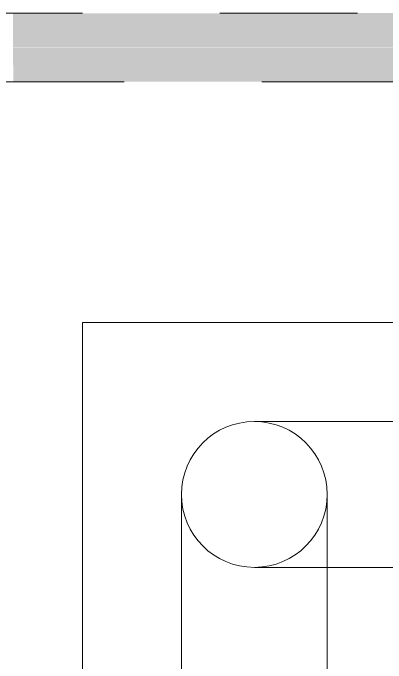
# Model space of a CAD drawing. Header units: metres. Extents: x 5 to 242, y -3 to 162.
# Drawn here: x 17.4361 to 17.7074, y 117.3166 to 117.7892 of the extents above; entities that cross this region are included whole.
import ezdxf

# ---------------------------------------------------------------- set-up
doc = ezdxf.new("R2010")
doc.units = ezdxf.units.M
doc.linetypes.add('Aligning Line', pattern=[0.012, 0.006, -0.006])
doc.layers.add('1053_ARQ_BASE_MATADOURO_2_dwg', color=7, linetype='Continuous', lineweight=5, true_color=0x767676)
doc.layers.add('A-PISO', color=7, linetype='Continuous', lineweight=5)
doc.layers.add('P-PIPE', color=7, linetype='Continuous', lineweight=5)

# ---------------------------------------------------------------- blocks, each defined once
blk = doc.blocks.new('1053_ARQ_BASE_MATADOURO_2_dwg-3637054-CURRAL BOVINO')
at = {"layer": 'A-PISO', "color": 253, "true_color": 0xaaaaaa}
for p, q in [((118.51812, 84.30615), (126.14312, 84.30615)), ((118.46512, 84.25315), (118.46512, 76.62815)), ((118.57112, 84.25315), (118.57112, 76.62815)), ((118.51812, 84.20015), (126.14312, 84.20015))]:
    blk.add_line(p, q, dxfattribs=at)
at = {"layer": 'A-PISO', "color": 253, "true_color": 0xaaaaaa, "flags": 128}
blk.add_lwpolyline([(113.44312, 74.27815), (118.64312, 74.27815), (118.64312, 76.37815), (113.44312, 76.37815), (113.44312, 76.62815), (118.39312, 76.62815), (118.39312, 84.37815), (126.14312, 84.37815)], dxfattribs=at)
at = {"layer": 'A-PISO', "color": 253, "true_color": 0xaaaaaa}
blk.add_circle((118.51812, 84.25315), 0.053, dxfattribs=at)

msp = doc.modelspace()

# ---------------------------------------------------------------- hatches: boundary and pattern name
at = {"layer": 'P-PIPE', "true_color": 0xc0c0c0}
for points in [[(17.88663, 117.76418), (17.88663, 117.78918), (17.43613, 117.78897), (17.43613, 117.76418), (17.83224, 117.76418)], [(17.44339, 117.73918), (17.88663, 117.73967), (17.88663, 117.76418), (17.43613, 117.76392), (17.43637, 117.73918)]]:
    msp.add_hatch(color=9, dxfattribs=at).paths.add_polyline_path(points)

# ---------------------------------------------------------------- linework, layer by layer
at = {"layer": 'P-PIPE', "linetype": 'Aligning Line', "lineweight": 15}
for p, q in [((17.88663, 117.78918), (17.41703, 117.78918)), ((17.41703, 117.73918), (17.88663, 117.73918))]:
    msp.add_line(p, q, dxfattribs=at)

# ---------------------------------------------------------------- block references
at = {"layer": '1053_ARQ_BASE_MATADOURO_2_dwg', "color": 253, "true_color": 0xaaaaaa}
msp.add_blockref('1053_ARQ_BASE_MATADOURO_2_dwg-3637054-CURRAL BOVINO', (-100.90649, 33.18603), dxfattribs=at)

doc.saveas('drawing.dxf')
